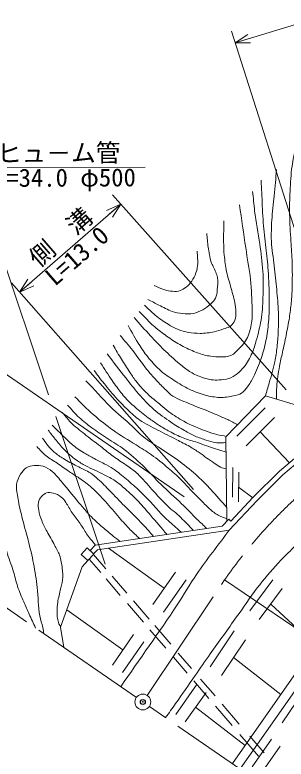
# Model space of a CAD drawing. Units: millimetres, scale not verified. Extents: x 40000 to 680000, y 20000 to 380000.
# Drawn here: x 354915 to 382399, y 242264 to 317644 of the extents above; entities that cross this region are included whole.
import ezdxf
from ezdxf.enums import TextEntityAlignment as Align

# ---------------------------------------------------------------- set-up
doc = ezdxf.new("R2010")
doc.units = ezdxf.units.MM
doc.header["$LTSCALE"] = 1000
doc.header["$PDMODE"] = 32
doc.header["$PDSIZE"] = 500
doc.linetypes.add('CHAIN', pattern=[18.5, 12, -1.5, 3.5, -1.5])
for name, color, linetype, lineweight in [('M-BGD', 7, 'Continuous', 13), ('M-BMK', 2, 'CHAIN', 13), ('M-BMK-SRVR', 3, 'Continuous', 13), ('M-STR-HTXT', 7, 'Continuous', 13)]:
    doc.layers.add(name, color=color, linetype=linetype, lineweight=lineweight)
doc.layers.add('M-OTRS', color=6, linetype='Continuous')
doc.styles.add('ＭＳ ゴシック', font='')
doc.styles.get('ＭＳ ゴシック').set_extended_font_data('MS Gothic')

msp = doc.modelspace()

# ---------------------------------------------------------------- linework, layer by layer
at = {"layer": 'M-BGD'}
for p, q in [((376306, 274906), (380314, 279062)), ((380314, 279062), (389315, 276367)), ((377408, 274979), (380291, 277851)), ((378338, 273991), (381221, 276864)), ((379779, 275427), (382744, 272278)), ((376396, 266370), (376306, 274906)), ((376949, 268780), (376983, 271786)), ((377569, 268318), (377602, 271324)), ((377585, 269821), (379030, 268744)), ((361637, 262990), (362250, 263650)), ((362250, 263650), (362909, 263037)), ((370049, 259562), (364389, 263627)), ((361637, 262990), (362297, 262378)), ((362297, 262378), (361722, 261750)), ((362297, 262378), (362909, 263037)), ((362435, 262526), (363611, 261158)), ((362880, 263005), (364143, 261535)), ((361722, 261750), (359545, 255627)), ((371201, 261199), (368896, 257926)), ((364149, 260532), (365596, 258849)), ((364784, 260790), (366247, 259087)), ((372285, 260420), (369980, 257147)), ((378723, 257275), (381045, 260432)), ((379683, 256390), (382004, 259546)), ((366311, 258017), (367935, 256127)), ((366942, 258279), (368521, 256442)), ((380844, 257968), (383959, 255093)), ((365870, 253325), (360174, 257397)), ((359545, 255627), (359867, 253569)), ((369080, 255792), (370710, 253896)), ((366947, 254886), (364793, 251763)), ((368584, 255371), (370204, 253487)), ((374686, 251623), (377141, 255247)), ((367976, 254151), (365821, 251028)), ((375837, 250727), (378292, 254351)), ((370980, 252585), (372374, 250962)), ((371471, 253010), (372807, 251456)), ((376955, 241809), (384464, 252541)), ((377065, 252539), (381856, 248813)), ((377738, 241270), (384720, 251249)), ((373740, 250370), (375198, 248674)), ((371215, 246782), (373319, 249771)), ((373034, 250194), (374573, 248403)), ((372178, 246036), (374282, 249025)), ((382012, 245943), (384116, 249075)), ((373230, 247530), (378242, 243647)), ((375246, 247621), (376923, 245669)), ((375925, 247828), (377655, 245816)), ((377716, 244747), (379595, 242561)), ((378709, 244589), (380169, 242890)), ((378945, 241494), (380905, 244299)), ((379834, 240778), (381793, 243584))]:
    msp.add_line(p, q, dxfattribs=at)
for points in [[(362897, 263048), (363295, 263464), (376639, 265459), (379426, 268436), (382081, 271058), (384642, 273235), (386619, 274649)], [(376811, 266374), (379068, 268785), (381743, 271427), (384334, 273630), (386328, 275056)], [(375915, 265856), (376592, 266579), (376811, 266374)], [(362531, 263389), (363052, 263933), (375915, 265856)]]:
    msp.add_lwpolyline(points, dxfattribs=at)
for points, knots in [([(381422, 278730), (381431, 279143), (381417, 279556), (381449, 279968), (381503, 280669), (381606, 281366), (381726, 282059), (381809, 282533), (381931, 283000), (382032, 283470), (382155, 284040), (382284, 284608), (382398, 285179), (382517, 285775), (382637, 286372), (382730, 286973), (382807, 287478), (382870, 287986), (382917, 288494), (382963, 289002), (382995, 289511), (383010, 290020), (383036, 290874), (383036, 291730), (383010, 292584), (382989, 293294), (382920, 294003), (382883, 294713), (382834, 295627), (382769, 296540), (382755, 297455), (382743, 298233), (382756, 299012), (382793, 299789), (382834, 300636), (382885, 301485), (382997, 302326), (383080, 302944), (383227, 303550), (383342, 304163)], [0, 0, 0, 0, 1, 1, 1, 2, 2, 2, 3, 3, 3, 4, 4, 4, 5, 5, 5, 6, 6, 6, 7, 7, 7, 8, 8, 8, 9, 9, 9, 10, 10, 10, 11, 11, 11, 12, 12, 12, 13, 13, 13, 13]), ([(380304, 279052), (380430, 279490), (380561, 279926), (380683, 280365), (380880, 281078), (381103, 281785), (381254, 282509), (381358, 283008), (381426, 283514), (381484, 284021), (381541, 284522), (381577, 285027), (381599, 285532), (381627, 286201), (381640, 286871), (381618, 287540), (381593, 288301), (381513, 289059), (381446, 289816), (381374, 290621), (381285, 291424), (381197, 292227), (381106, 293056), (380950, 293880), (380910, 294713), (380876, 295420), (380907, 296130), (380948, 296836), (380997, 297668), (381120, 298494), (381197, 299323), (381279, 300209), (381350, 301096), (381426, 301982)], [0, 0, 0, 0, 1, 1, 1, 2, 2, 2, 3, 3, 3, 4, 4, 4, 5, 5, 5, 6, 6, 6, 7, 7, 7, 8, 8, 8, 9, 9, 9, 10, 10, 10, 11, 11, 11, 11]), ([(366387, 286167), (366778, 285496), (367136, 284804), (367560, 284153), (367853, 283704), (368162, 283264), (368504, 282852), (368871, 282410), (369257, 281980), (369690, 281602), (370112, 281234), (370584, 280925), (371054, 280620), (371550, 280299), (372051, 279980), (372585, 279728), (373101, 279483), (373638, 279273), (374191, 279128), (374674, 279002), (375172, 278910), (375671, 278899), (376137, 278888), (376606, 278948), (377061, 279052), (377346, 279117), (377643, 279186), (377890, 279345), (378127, 279498), (378305, 279732), (378476, 279957), (378717, 280272), (378909, 280624), (379088, 280977), (379391, 281574), (379650, 282193), (379866, 282826), (380069, 283422), (380225, 284034), (380351, 284650), (380477, 285268), (380563, 285896), (380619, 286524), (380686, 287291), (380697, 288063), (380695, 288833), (380692, 289807), (380647, 290781), (380580, 291753), (380527, 292533), (380430, 293309), (380351, 294086), (380265, 294924), (380149, 295759), (380083, 296599), (380012, 297498), (379988, 298401), (379943, 299302), (379916, 299833), (379892, 300365), (379866, 300896)], [0, 0, 0, 0, 1, 1, 1, 2, 2, 2, 3, 3, 3, 4, 4, 4, 5, 5, 5, 6, 6, 6, 7, 7, 7, 8, 8, 8, 9, 9, 9, 10, 10, 10, 11, 11, 11, 12, 12, 12, 13, 13, 13, 14, 14, 14, 15, 15, 15, 16, 16, 16, 17, 17, 17, 18, 18, 18, 19, 19, 19, 20, 20, 20, 20]), ([(367008, 286997), (367556, 286376), (368091, 285744), (368653, 285135), (369093, 284658), (369536, 284182), (370005, 283732), (370522, 283236), (371059, 282761), (371612, 282304), (371934, 282038), (372251, 281760), (372606, 281539), (372964, 281316), (373347, 281128), (373741, 280978), (374087, 280847), (374446, 280737), (374812, 280685), (375073, 280648), (375340, 280657), (375603, 280672), (375932, 280691), (376272, 280694), (376585, 280800), (376892, 280903), (377170, 281087), (377427, 281284), (377698, 281493), (377944, 281740), (378153, 282011), (378478, 282432), (378739, 282903), (378957, 283388), (379142, 283800), (379256, 284241), (379378, 284676), (379568, 285356), (379748, 286041), (379859, 286738), (379978, 287479), (380024, 288232), (380055, 288982), (380092, 289886), (380093, 290793), (380040, 291696), (379986, 292606), (379855, 293509), (379734, 294412), (379583, 295542), (379357, 296661), (379211, 297792), (379126, 298449), (379075, 299109), (379007, 299768)], [0, 0, 0, 0, 1, 1, 1, 2, 2, 2, 3, 3, 3, 4, 4, 4, 5, 5, 5, 6, 6, 6, 7, 7, 7, 8, 8, 8, 9, 9, 9, 10, 10, 10, 11, 11, 11, 12, 12, 12, 13, 13, 13, 14, 14, 14, 15, 15, 15, 16, 16, 16, 17, 17, 17, 18, 18, 18, 18]), ([(367514, 287611), (367944, 287173), (368349, 286711), (368802, 286297), (369175, 285957), (369571, 285643), (369975, 285341), (370392, 285030), (370817, 284728), (371263, 284461), (371728, 284182), (372209, 283929), (372704, 283709), (373148, 283511), (373600, 283327), (374069, 283199), (374302, 283135), (374543, 283102), (374783, 283071), (375109, 283029), (375437, 282983), (375765, 282994), (376117, 283006), (376489, 283003), (376811, 283147), (377160, 283304), (377419, 283616), (377690, 283887), (377868, 284064), (378033, 284255), (378175, 284461), (378324, 284677), (378462, 284905), (378558, 285150), (378742, 285622), (378846, 286126), (378915, 286629), (378967, 287012), (378957, 287402), (378953, 287789), (378942, 288809), (378890, 289829), (378787, 290843), (378678, 291915), (378465, 292973), (378309, 294038), (378094, 295497), (377888, 296958), (377678, 298418)], [0, 0, 0, 0, 1, 1, 1, 2, 2, 2, 3, 3, 3, 4, 4, 4, 5, 5, 5, 6, 6, 6, 7, 7, 7, 8, 8, 8, 9, 9, 9, 10, 10, 10, 11, 11, 11, 12, 12, 12, 13, 13, 13, 14, 14, 14, 15, 15, 15, 16, 16, 16, 16]), ([(368056, 288229), (368413, 287898), (368749, 287542), (369127, 287235), (369544, 286896), (369981, 286581), (370441, 286304), (370771, 286104), (371115, 285922), (371474, 285781), (371803, 285651), (372146, 285552), (372494, 285488), (372884, 285415), (373283, 285382), (373680, 285385), (374163, 285390), (374648, 285438), (375121, 285539), (375444, 285607), (375752, 285736), (376065, 285845), (376261, 285913), (376476, 285949), (376651, 286061), (376843, 286185), (377025, 286346), (377136, 286546), (377265, 286779), (377295, 287059), (377314, 287324), (377338, 287647), (377290, 287973), (377238, 288293), (377147, 288846), (376970, 289382), (376830, 289925), (376682, 290496), (376490, 291056), (376371, 291634), (376257, 292185), (376182, 292744), (376128, 293305), (376085, 293758), (376071, 294214), (376065, 294669), (376054, 295379), (376090, 296089), (376103, 296799)], [0, 0, 0, 0, 1, 1, 1, 2, 2, 2, 3, 3, 3, 4, 4, 4, 5, 5, 5, 6, 6, 6, 7, 7, 7, 8, 8, 8, 9, 9, 9, 10, 10, 10, 11, 11, 11, 12, 12, 12, 13, 13, 13, 14, 14, 14, 15, 15, 15, 16, 16, 16, 16]), ([(368394, 288822), (368764, 288631), (369131, 288434), (369504, 288248), (369946, 288029), (370374, 287767), (370843, 287611), (371188, 287495), (371551, 287428), (371914, 287394), (372273, 287360), (372643, 287338), (372998, 287407), (373333, 287471), (373654, 287612), (373954, 287777), (374250, 287939), (374525, 288144), (374770, 288376), (374950, 288546), (375134, 288727), (375242, 288950), (375365, 289204), (375388, 289498), (375421, 289779), (375469, 290192), (375518, 290618), (375446, 291028), (375377, 291423), (375166, 291780), (375012, 292151), (374948, 292305), (374859, 292450), (374808, 292610), (374652, 293101), (374582, 293617), (374502, 294127), (374431, 294583), (374400, 295045), (374349, 295504)], [0, 0, 0, 0, 1, 1, 1, 2, 2, 2, 3, 3, 3, 4, 4, 4, 5, 5, 5, 6, 6, 6, 7, 7, 7, 8, 8, 8, 9, 9, 9, 10, 10, 10, 11, 11, 11, 12, 12, 12, 13, 13, 13, 13]), ([(369032, 290231), (369325, 290104), (369608, 289949), (369912, 289849), (370164, 289766), (370425, 289700), (370689, 289670), (370960, 289640), (371240, 289612), (371506, 289670), (371725, 289718), (371931, 289826), (372118, 289951), (372335, 290096), (372526, 290284), (372692, 290486), (372887, 290726), (373055, 290993), (373176, 291277), (373307, 291584), (373394, 291914), (373431, 292246), (373485, 292728), (373397, 293215), (373380, 293700)], [0, 0, 0, 0, 1, 1, 1, 2, 2, 2, 3, 3, 3, 4, 4, 4, 5, 5, 5, 6, 6, 6, 7, 7, 7, 8, 8, 8, 8]), ([(365581, 285178), (366008, 284668), (366450, 284170), (366862, 283648), (367345, 283037), (367770, 282381), (368259, 281773), (368576, 281379), (368910, 280998), (369253, 280626), (369562, 280291), (369878, 279962), (370210, 279650), (370437, 279437), (370655, 279207), (370917, 279038), (371472, 278682), (372110, 278476), (372715, 278216), (373435, 277906), (374173, 277638), (374896, 277336), (375428, 277113), (375963, 276895), (376484, 276647), (376823, 276486), (377150, 276300), (377483, 276127)], [0, 0, 0, 0, 1, 1, 1, 2, 2, 2, 3, 3, 3, 4, 4, 4, 5, 5, 5, 6, 6, 6, 7, 7, 7, 8, 8, 8, 9, 9, 9, 9]), ([(364864, 284198), (365149, 283718), (365427, 283233), (365719, 282758), (365979, 282337), (366244, 281918), (366518, 281506), (366727, 281192), (366934, 280877), (367165, 280579), (367341, 280352), (367532, 280137), (367726, 279924), (367992, 279633), (368260, 279342), (368550, 279074), (368920, 278733), (369327, 278434), (369715, 278114), (369987, 277890), (370246, 277649), (370531, 277442), (371011, 277093), (371507, 276762), (372030, 276481), (372769, 276085), (373547, 275763), (374331, 275470), (374679, 275339), (375034, 275229), (375394, 275138), (375708, 275058), (376030, 275013), (376348, 274950)], [0, 0, 0, 0, 1, 1, 1, 2, 2, 2, 3, 3, 3, 4, 4, 4, 5, 5, 5, 6, 6, 6, 7, 7, 7, 8, 8, 8, 9, 9, 9, 10, 10, 10, 11, 11, 11, 11]), ([(364257, 283305), (364898, 282487), (365533, 281665), (366179, 280851), (366598, 280323), (366998, 279779), (367445, 279274), (367938, 278719), (368443, 278170), (369001, 277680), (369540, 277208), (370130, 276796), (370723, 276392), (371169, 276089), (371630, 275807), (372100, 275542), (372456, 275341), (372816, 275146), (373191, 274981), (373556, 274821), (373932, 274686), (374313, 274567), (374611, 274475), (374912, 274386), (375220, 274335), (375418, 274302), (375620, 274285), (375821, 274290), (375985, 274294), (376148, 274331), (376311, 274352)], [0, 0, 0, 0, 1, 1, 1, 2, 2, 2, 3, 3, 3, 4, 4, 4, 5, 5, 5, 6, 6, 6, 7, 7, 7, 8, 8, 8, 9, 9, 9, 10, 10, 10, 10]), ([(363598, 282385), (363986, 281796), (364365, 281200), (364762, 280617), (364915, 280393), (365067, 280170), (365230, 279954), (365518, 279573), (365808, 279191), (366131, 278840), (366479, 278463), (366858, 278114), (367245, 277777), (367676, 277403), (368127, 277052), (368588, 276715), (368903, 276485), (369227, 276267), (369557, 276060), (369949, 275814), (370345, 275575), (370756, 275363), (371204, 275131), (371662, 274915), (372133, 274734), (372618, 274548), (373129, 274435), (373621, 274266), (373958, 274150), (374287, 274008), (374624, 273892), (375185, 273699), (375756, 273535), (376322, 273357)], [0, 0, 0, 0, 1, 1, 1, 2, 2, 2, 3, 3, 3, 4, 4, 4, 5, 5, 5, 6, 6, 6, 7, 7, 7, 8, 8, 8, 9, 9, 9, 10, 10, 10, 11, 11, 11, 11]), ([(362943, 281629), (363281, 281185), (363607, 280732), (363957, 280297), (364388, 279762), (364830, 279234), (365292, 278725), (365634, 278348), (365983, 277976), (366355, 277628), (366742, 277265), (367133, 276900), (367570, 276599), (368143, 276206), (368784, 275921), (369398, 275596), (370031, 275261), (370675, 274948), (371311, 274618), (371754, 274389), (372205, 274172), (372637, 273921), (372966, 273731), (373284, 273522), (373598, 273309), (373858, 273133), (374105, 272936), (374363, 272757), (374609, 272585), (374861, 272421), (375111, 272255), (375323, 272115), (375519, 271946), (375749, 271838), (375935, 271752), (376143, 271719), (376340, 271660)], [0, 0, 0, 0, 1, 1, 1, 2, 2, 2, 3, 3, 3, 4, 4, 4, 5, 5, 5, 6, 6, 6, 7, 7, 7, 8, 8, 8, 9, 9, 9, 10, 10, 10, 11, 11, 11, 12, 12, 12, 12]), ([(362120, 280581), (362941, 279714), (363727, 278813), (364581, 277979), (365294, 277283), (366068, 276653), (366800, 275977), (367187, 275620), (367537, 275222), (367948, 274893), (368476, 274470), (369071, 274138), (369631, 273758), (370304, 273301), (370996, 272870), (371646, 272381), (372271, 271911), (372879, 271416), (373457, 270889), (373916, 270470), (374345, 270017), (374770, 269563), (375323, 268974), (375844, 268356), (376381, 267752)], [0, 0, 0, 0, 1, 1, 1, 2, 2, 2, 3, 3, 3, 4, 4, 4, 5, 5, 5, 6, 6, 6, 7, 7, 7, 8, 8, 8, 8]), ([(360977, 278968), (361606, 278365), (362207, 277730), (362864, 277157), (363505, 276599), (364173, 276069), (364866, 275576), (365618, 275041), (366423, 274583), (367200, 274084), (367715, 273753), (368245, 273445), (368743, 273089), (369334, 272667), (369897, 272207), (370452, 271738), (370902, 271357), (371344, 270965), (371765, 270552), (372120, 270205), (372440, 269824), (372785, 269468), (373074, 269170), (373372, 268881), (373665, 268588), (373988, 268265), (374288, 267917), (374634, 267619), (374911, 267381), (375197, 267149), (375514, 266968), (375791, 266811), (376100, 266722), (376394, 266599)], [0, 0, 0, 0, 1, 1, 1, 2, 2, 2, 3, 3, 3, 4, 4, 4, 5, 5, 5, 6, 6, 6, 7, 7, 7, 8, 8, 8, 9, 9, 9, 10, 10, 10, 11, 11, 11, 11]), ([(370185, 246468), (370524, 246942), (370867, 247414), (371204, 247891), (371870, 248834), (372525, 249786), (373184, 250734), (373695, 251469), (374199, 252209), (374715, 252940), (375593, 254186), (376495, 255416), (377380, 256658), (378078, 257638), (378727, 258653), (379465, 259603), (380139, 260472), (380862, 261304), (381601, 262119), (381859, 262404), (382134, 262674), (382404, 262948), (382924, 263474), (383447, 263996), (383976, 264513), (384437, 264964), (384888, 265426), (385372, 265852), (386141, 266529), (386948, 267163), (387763, 267784), (388625, 268440), (389507, 269069), (390403, 269678), (390999, 270082), (391607, 270467), (392220, 270844), (393021, 271338), (393822, 271832), (394650, 272279), (395762, 272881), (396905, 273427), (398054, 273956), (398680, 274244), (399313, 274519), (399954, 274772), (400832, 275119), (401725, 275426), (402616, 275735), (403518, 276047), (404418, 276365), (405333, 276634), (406236, 276900), (407150, 277130), (408068, 277342), (409101, 277580), (410139, 277806), (411186, 277973), (412600, 278198), (414024, 278367), (415451, 278470), (416597, 278553), (417747, 278579), (418895, 278566), (420305, 278550), (421714, 278447), (423122, 278356), (426021, 278167), (428917, 277914), (431811, 277659), (432519, 277596), (433226, 277515), (433934, 277454), (437030, 277191), (440132, 277001), (443230, 276763), (445523, 276587), (447814, 276385), (450107, 276218), (451159, 276141), (452211, 276081), (453263, 276007), (454303, 275934), (455342, 275854), (456381, 275778)], [0, 0, 0, 0, 1, 1, 1, 2, 2, 2, 3, 3, 3, 4, 4, 4, 5, 5, 5, 6, 6, 6, 7, 7, 7, 8, 8, 8, 9, 9, 9, 10, 10, 10, 11, 11, 11, 12, 12, 12, 13, 13, 13, 14, 14, 14, 15, 15, 15, 16, 16, 16, 17, 17, 17, 18, 18, 18, 19, 19, 19, 20, 20, 20, 21, 21, 21, 22, 22, 22, 23, 23, 23, 24, 24, 24, 25, 25, 25, 26, 26, 26, 27, 27, 27, 28, 28, 28, 28]), ([(360247, 278130), (360642, 277705), (361007, 277250), (361433, 276854), (361836, 276480), (362280, 276152), (362721, 275822), (363231, 275439), (363760, 275081), (364289, 274725), (364848, 274349), (365447, 274033), (365985, 273628), (366638, 273137), (367241, 272582), (367834, 272021), (368490, 271402), (369077, 270714), (369722, 270083), (370403, 269416), (371128, 268796), (371813, 268132), (372350, 267611), (372858, 267060), (373394, 266538), (373713, 266228), (374042, 265929), (374366, 265624)], [0, 0, 0, 0, 1, 1, 1, 2, 2, 2, 3, 3, 3, 4, 4, 4, 5, 5, 5, 6, 6, 6, 7, 7, 7, 8, 8, 8, 9, 9, 9, 9]), ([(359711, 277370), (360051, 276987), (360362, 276577), (360731, 276222), (361173, 275798), (361673, 275439), (362151, 275058), (362689, 274628), (363239, 274213), (363783, 273791), (364200, 273468), (364605, 273130), (365033, 272822), (365467, 272509), (365935, 272243), (366368, 271929), (366709, 271681), (367053, 271434), (367362, 271147), (367886, 270661), (368320, 270088), (368808, 269566), (369321, 269016), (369822, 268454), (370363, 267933), (370796, 267517), (371280, 267157), (371715, 266743), (372161, 266319), (372575, 265862), (373004, 265421)], [0, 0, 0, 0, 1, 1, 1, 2, 2, 2, 3, 3, 3, 4, 4, 4, 5, 5, 5, 6, 6, 6, 7, 7, 7, 8, 8, 8, 9, 9, 9, 10, 10, 10, 10]), ([(358681, 276095), (358979, 275803), (359275, 275510), (359574, 275220), (359932, 274872), (360270, 274501), (360654, 274182), (361032, 273868), (361439, 273589), (361852, 273324), (362166, 273123), (362495, 272949), (362822, 272771), (363195, 272568), (363580, 272388), (363952, 272185), (364268, 272013), (364589, 271849), (364887, 271649), (365352, 271338), (365784, 270979), (366214, 270620), (366693, 270220), (367156, 269801), (367608, 269371), (368040, 268959), (368458, 268531), (368866, 268095), (369231, 267705), (369554, 267277), (369929, 266897), (370144, 266678), (370381, 266481), (370609, 266276), (370998, 265927), (371392, 265584), (371783, 265238)], [0, 0, 0, 0, 1, 1, 1, 2, 2, 2, 3, 3, 3, 4, 4, 4, 5, 5, 5, 6, 6, 6, 7, 7, 7, 8, 8, 8, 9, 9, 9, 10, 10, 10, 11, 11, 11, 12, 12, 12, 12]), ([(358288, 275586), (358523, 275286), (358752, 274981), (358994, 274685), (359279, 274336), (359552, 273976), (359869, 273656), (360263, 273260), (360685, 272889), (361136, 272560), (361436, 272341), (361762, 272160), (362088, 271982), (362694, 271650), (363337, 271391), (363950, 271072), (364329, 270875), (364717, 270690), (365072, 270451), (365429, 270212), (365753, 269927), (366075, 269644), (366556, 269222), (367019, 268779), (367461, 268317), (367880, 267881), (368262, 267412), (368660, 266957), (369221, 266315), (369776, 265667), (370334, 265022)], [0, 0, 0, 0, 1, 1, 1, 2, 2, 2, 3, 3, 3, 4, 4, 4, 5, 5, 5, 6, 6, 6, 7, 7, 7, 8, 8, 8, 9, 9, 9, 10, 10, 10, 10]), ([(357721, 274784), (357885, 274549), (358030, 274299), (358214, 274078), (358456, 273787), (358722, 273513), (359013, 273271), (359308, 273025), (359637, 272824), (359965, 272624), (360428, 272343), (360915, 272104), (361393, 271851), (361774, 271649), (362179, 271489), (362541, 271256), (362823, 271074), (363080, 270857), (363332, 270635), (363753, 270264), (364137, 269853), (364530, 269453), (365031, 268945), (365512, 268417), (366010, 267906), (366633, 267266), (367281, 266650), (367897, 266002), (368265, 265615), (368616, 265213), (368976, 264819)], [0, 0, 0, 0, 1, 1, 1, 2, 2, 2, 3, 3, 3, 4, 4, 4, 5, 5, 5, 6, 6, 6, 7, 7, 7, 8, 8, 8, 9, 9, 9, 10, 10, 10, 10]), ([(357125, 273927), (357448, 273609), (357741, 273257), (358094, 272971), (358434, 272694), (358828, 272491), (359190, 272244), (359610, 271959), (360019, 271656), (360440, 271373), (360768, 271152), (361111, 270954), (361435, 270727), (361875, 270417), (362316, 270105), (362718, 269749), (363208, 269316), (363645, 268827), (364087, 268346), (364571, 267819), (365014, 267257), (365490, 266722), (365858, 266309), (366223, 265892), (366612, 265498), (366917, 265190), (367243, 264904), (367559, 264607)], [0, 0, 0, 0, 1, 1, 1, 2, 2, 2, 3, 3, 3, 4, 4, 4, 5, 5, 5, 6, 6, 6, 7, 7, 7, 8, 8, 8, 9, 9, 9, 9]), ([(357854, 254954), (357820, 255165), (357797, 255378), (357752, 255587), (357667, 255986), (357506, 256366), (357434, 256768), (357264, 257718), (357288, 258693), (357173, 259652), (357075, 260458), (356962, 261264), (356809, 262062), (356656, 262866), (356452, 263659), (356254, 264453), (356057, 265247), (355815, 266029), (355623, 266825), (355481, 267415), (355335, 268005), (355241, 268604), (355162, 269100), (355021, 269605), (355088, 270102), (355136, 270464), (355290, 270813), (355483, 271122), (355636, 271368), (355825, 271607), (356070, 271760), (356307, 271909), (356595, 271973), (356873, 272002), (357174, 272034), (357489, 272016), (357778, 271926), (358120, 271819), (358431, 271615), (358709, 271390), (359100, 271074), (359389, 270649), (359717, 270268), (360248, 269650), (360748, 269005), (361272, 268381), (361546, 268055), (361822, 267732), (362101, 267412), (362240, 267253), (362375, 267090), (362522, 266940), (362924, 266529), (363353, 266145), (363785, 265766), (364141, 265454), (364510, 265156), (364881, 264861), (365116, 264674), (365357, 264496), (365595, 264313)], [0, 0, 0, 0, 1, 1, 1, 2, 2, 2, 3, 3, 3, 4, 4, 4, 5, 5, 5, 6, 6, 6, 7, 7, 7, 8, 8, 8, 9, 9, 9, 10, 10, 10, 11, 11, 11, 12, 12, 12, 13, 13, 13, 14, 14, 14, 15, 15, 15, 16, 16, 16, 17, 17, 17, 18, 18, 18, 19, 19, 19, 20, 20, 20, 20]), ([(359548, 255636), (359477, 255788), (359389, 255932), (359336, 256090), (359270, 256285), (359225, 256487), (359206, 256691), (359165, 257111), (359185, 257538), (359231, 257958), (359283, 258432), (359414, 258894), (359512, 259361), (359585, 259710), (359706, 260051), (359741, 260406), (359780, 260800), (359760, 261199), (359716, 261592), (359666, 262036), (359593, 262483), (359448, 262906), (359323, 263269), (359116, 263599), (358938, 263939), (358694, 264404), (358414, 264850), (358173, 265316), (357984, 265680), (357784, 266042), (357637, 266425), (357507, 266764), (357391, 267113), (357331, 267471), (357288, 267727), (357236, 267995), (357293, 268249), (357344, 268479), (357468, 268697), (357624, 268874), (357758, 269024), (357929, 269160), (358122, 269218), (358341, 269284), (358587, 269259), (358810, 269205), (359100, 269135), (359379, 268994), (359614, 268810), (359801, 268663), (359934, 268456), (360073, 268262), (360312, 267926), (360479, 267544), (360710, 267203), (360962, 266832), (361272, 266502), (361526, 266132), (361759, 265794), (361946, 265426), (362177, 265086), (362301, 264903), (362434, 264724), (362572, 264551), (362739, 264341), (362921, 264143), (363096, 263940)], [0, 0, 0, 0, 1, 1, 1, 2, 2, 2, 3, 3, 3, 4, 4, 4, 5, 5, 5, 6, 6, 6, 7, 7, 7, 8, 8, 8, 9, 9, 9, 10, 10, 10, 11, 11, 11, 12, 12, 12, 13, 13, 13, 14, 14, 14, 15, 15, 15, 16, 16, 16, 17, 17, 17, 18, 18, 18, 19, 19, 19, 20, 20, 20, 21, 21, 21, 22, 22, 22, 22]), ([(352658, 268768), (352860, 267932), (353047, 267094), (353262, 266262), (353520, 265263), (353780, 264263), (354084, 263278), (354288, 262621), (354550, 261983), (354754, 261327), (354916, 260802), (355019, 260260), (355194, 259739), (355370, 259212), (355590, 258701), (355806, 258190), (355982, 257772), (356176, 257363), (356363, 256951), (356576, 256479), (356792, 256008), (357007, 255537)], [0, 0, 0, 0, 1, 1, 1, 2, 2, 2, 3, 3, 3, 4, 4, 4, 5, 5, 5, 6, 6, 6, 7, 7, 7, 7]), ([(365645, 249592), (367553, 252364), (369512, 255101), (371369, 257906), (372037, 258915), (372633, 259971), (373318, 260968), (374372, 262503), (375532, 263962), (376639, 265459)], [0, 0, 0, 0, 1, 1, 1, 2, 2, 2, 3, 3, 3, 3])]:
    msp.add_open_spline(points, degree=3, knots=knots, dxfattribs=at)
at = {"layer": 'M-BMK'}
for p, q in [((367224, 248506), (343465, 264857)), ((368328, 248717), (376165, 260416)), ((396561, 228316), (368542, 247599))]:
    msp.add_line(p, q, dxfattribs=at)
msp.add_arc((417982, 231264), 50976, 84.92813, 145.11854, dxfattribs=at)
at = {"layer": 'M-BMK-SRVR'}
msp.add_line((376165, 260416), (408619, 238423), dxfattribs=at)
msp.add_circle((367883, 248052), 800, dxfattribs=at)
at = {"layer": 'M-OTRS'}
msp.add_point((367883, 248052), dxfattribs=at)
at = {"layer": 'M-STR-HTXT'}
for p, q in [((377229, 314803), (410852, 325115)), ((387291, 283254), (376849, 315994)), ((377229, 314803), (378531, 315673)), ((377229, 314803), (378663, 315243)), ((377229, 314803), (378795, 314812)), ((350609, 302162), (368109, 302228)), ((350609, 302162), (358328, 279148)), ((364808, 299408), (382394, 279660)), ((355396, 289568), (365639, 298475)), ((365639, 298475), (364212, 297830)), ((365639, 298475), (364507, 297491)), ((365639, 298475), (364802, 297151)), ((373029, 269570), (354570, 290506)), ((355396, 289568), (356233, 290892)), ((355396, 289568), (356528, 290552)), ((355396, 289568), (356823, 290213)), ((353614, 281508), (372054, 268846)), ((359054, 276981), (364080, 261995))]:
    msp.add_line(p, q, dxfattribs=at)

# ---------------------------------------------------------------- texts
at = {"layer": 'M-STR-HTXT', "style": 'ＭＳ ゴシック'}
for s, rotation, p in [('ヒュ－ム管', 0.216, (359359, 302195)), ('L=34.0 φ500', 0.216, (359993, 299697)), ('側\u3000溝', 41.009, (360518, 294021)), ('L=13.0', 41.009, (362158, 292135))]:
    msp.add_text(s, height=1833, rotation=rotation, dxfattribs=at).set_placement(p, align=Align.BOTTOM_CENTER)

doc.saveas('drawing.dxf')
